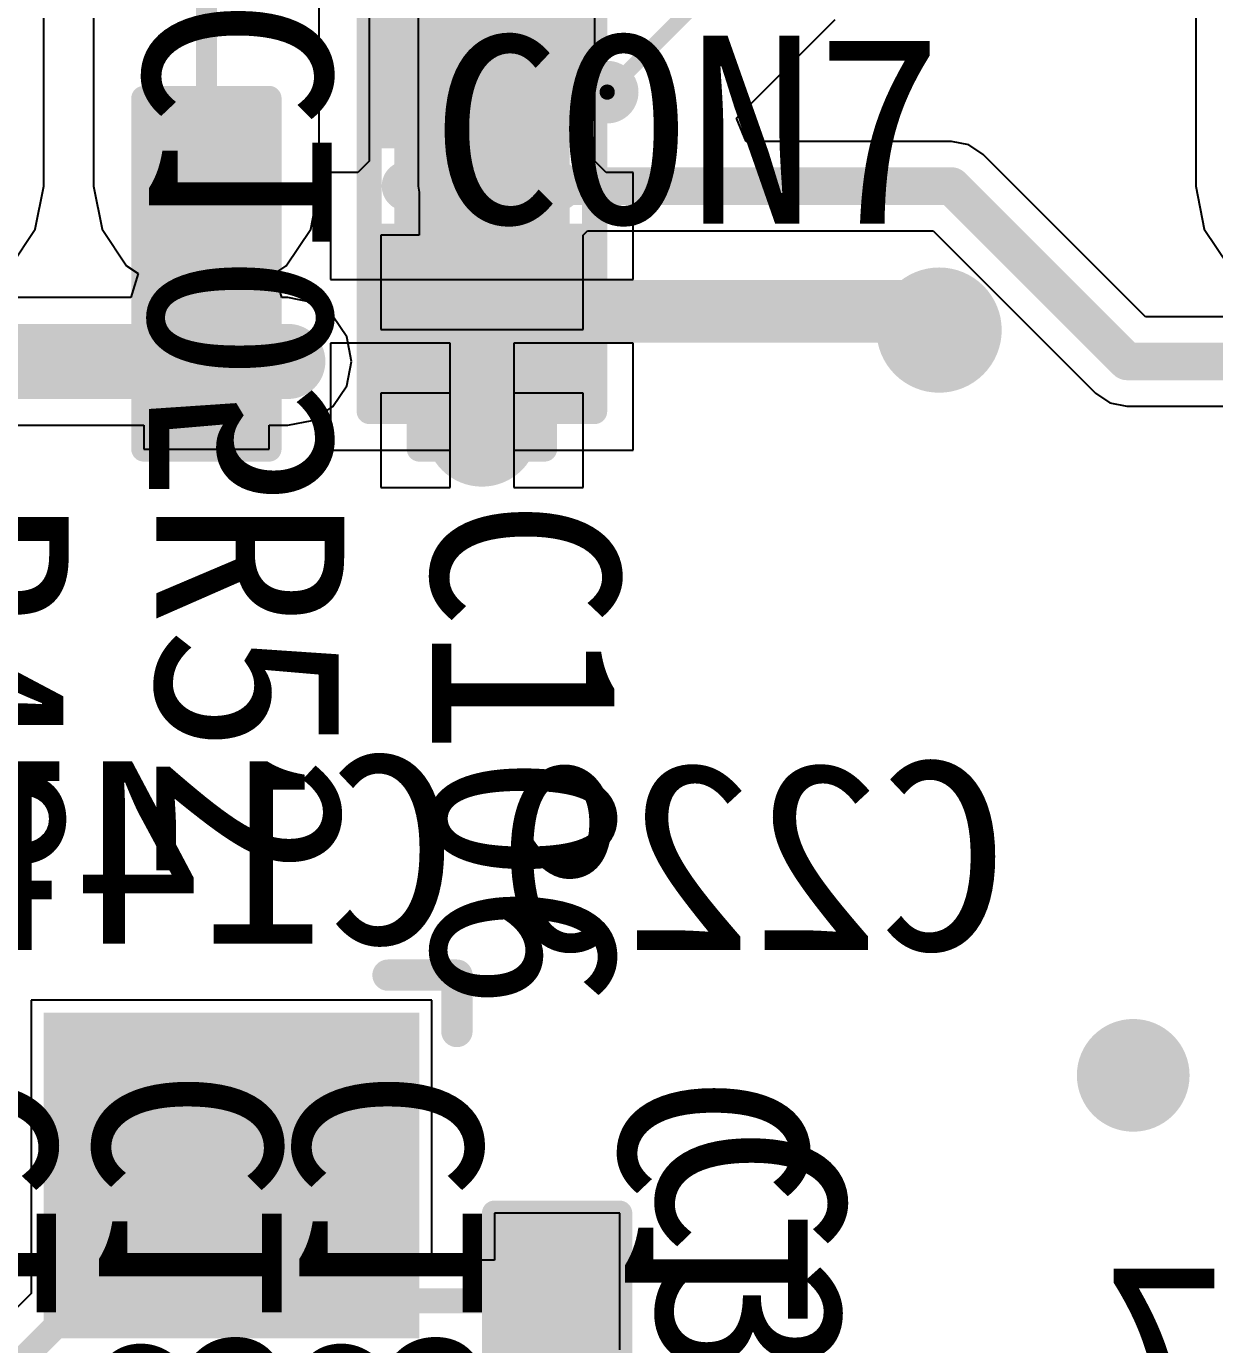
# Model space of a CAD drawing. Header units: millimetres. Extents: x 15 to 120, y 22 to 104.
# Drawn here: x 57.58 to 62.32, y 83.13 to 88.39 of the extents above; entities that cross this region are included whole.
import ezdxf

# ---------------------------------------------------------------- set-up
doc = ezdxf.new("R2010")
doc.units = ezdxf.units.MM
for name, color, linetype in [('BottomLayer', 5, 'Continuous'), ('BottomOverlay', 54, 'Continuous'), ('BottomPaste', 16, 'Continuous'), ('BottomSolder', 6, 'Continuous'), ('Mechanical13', 56, 'Continuous'), ('Mechanical15', 56, 'Continuous'), ('MultiLayer', 9, 'Continuous'), ('TopLayer', 1, 'Continuous'), ('TopOverlay', 2, 'Continuous'), ('TopPaste', 8, 'Continuous'), ('TopSolder', 216, 'Continuous')]:
    doc.layers.add(name, color=color, linetype=linetype)

msp = doc.modelspace()

# ---------------------------------------------------------------- linework, layer by layer
at = {"layer": 'BottomLayer'}
for p, q in [((58.95000656, 88.64997763999999), (58.95000656, 87.87469344)), ((59.85000476, 87.87469089999999), (59.85000476, 88.64997763999999)), ((58.95000401999999, 87.84998178), (58.90400208, 87.8039773)), ((58.95000656, 87.87469344), (58.95000401999999, 87.87469089999999)), ((58.95000401999999, 87.87469089999999), (58.95000656, 87.87468836)), ((58.95000656, 87.87468836), (58.95000401999999, 87.84998178)), ((59.85000476, 87.87468836), (59.85000729999999, 87.87469089999999)), ((59.85000729999999, 87.87469089999999), (59.85000476, 87.87469089999999)), ((59.85000729999999, 87.84998178), (59.85000476, 87.87468836)), ((59.89600924, 87.8039773), (59.85000729999999, 87.84998178)), ((58.90400208, 87.8039773), (58.79600636, 87.8039773)), ((58.79600636, 87.8039773), (58.79600636, 87.3769779)), ((60.00400496, 87.8039773), (59.89600924, 87.8039773)), ((60.00400496, 87.3769779), (60.00400496, 87.8039773)), ((58.79600636, 87.3769779), (60.00400496, 87.3769779)), ((59.27300566, 87.1229779), (58.79600636, 87.1229779)), ((58.79600636, 87.1229779), (58.79600636, 86.6959785)), ((59.27300566, 86.6959785), (59.27300566, 87.1229779)), ((60.00400496, 87.1229779), (59.52700565999999, 87.1229779)), ((59.52700565999999, 87.1229779), (59.52700565999999, 86.6959785)), ((60.00400496, 86.6959785), (60.00400496, 87.1229779)), ((58.79600636, 86.6959785), (59.27300566, 86.6959785)), ((59.52700565999999, 86.6959785), (60.00400496, 86.6959785))]:
    msp.add_line(p, q, dxfattribs=at)
for points, const_width in [([(59.40000058, 88.24998352), (59.40000058, 88.89999999999999)], 0.499999), ([(59.40000058, 88.24998352), (59.40000566, 88.24997843999999)], 0.2499995), ([(59.40000566, 87.24997789999999), (61.15002248, 87.24997789999999)], 0.2499995), ([(61.15002248, 87.24997789999999), (61.22500074, 87.17499964)], 0.2499995)]:
    msp.add_lwpolyline(points, dxfattribs=dict(at, const_width=const_width))
for points, const_width in [([(59.27500209999999, 88.24998352, 1), (59.52499906, 88.24998352, 1)], 0.2499995), ([(59.33750134, 88.24998352, 1), (59.46249982, 88.24998352, 1)], 0.12499848), ([(59.33750642, 88.24997843999999, 1), (59.4625049, 88.24997843999999, 1)], 0.12499848), ([(59.11250052, 87.4249966, 1), (59.237499, 87.4249966, 1)], 0.12499848), ([(59.56250215999999, 87.4249966, 1), (59.68750064, 87.4249966, 1)], 0.12499848), ([(61.10000226, 87.17499964, 1), (61.34999921999999, 87.17499964, 1)], 0.2499995), ([(59.33750642, 87.24997789999999, 1), (59.4625049, 87.24997789999999, 1)], 0.12499848), ([(61.08752324, 87.24997789999999, 1), (61.21252172, 87.24997789999999, 1)], 0.12499848), ([(61.08752324, 87.24997789999999, 1), (61.21252172, 87.24997789999999, 1)], 0.12499848), ([(61.1625015, 87.17499964, 1), (61.28749998, 87.17499964, 1)], 0.12499848), ([(59.11250052, 87.07499729999999, 1), (59.237499, 87.07499729999999, 1)], 0.12499848), ([(59.56250215999999, 87.07499729999999, 1), (59.68750064, 87.07499729999999, 1)], 0.12499848)]:
    msp.add_lwpolyline(points, format="xyb", close=True, dxfattribs=dict(at, const_width=const_width))
for points in [[(59.75000496, 88.54997784), (59.05000636, 88.54997784), (59.75000496, 87.94997903999999), (59.05000636, 87.94997903999999)], [(59.75000496, 87.5499773), (59.05000636, 87.5499773), (59.75000496, 86.9499785), (59.05000636, 86.9499785)]]:
    msp.add_solid(points, dxfattribs=at)
at = {"layer": 'BottomOverlay', "const_width": 0.1999996}
msp.add_lwpolyline([(59.10000625999999, 87.74997943999999), (59.70000506, 87.74997943999999)], dxfattribs=at)
at = {"layer": 'BottomOverlay', "const_width": 0.0999998}
for points in [[(59.05000636, 87.74997943999999, 1), (59.15000616, 87.74997943999999, 1)], [(59.65000516, 87.74997943999999, 1), (59.75000496, 87.74997943999999, 1)]]:
    msp.add_lwpolyline(points, format="xyb", close=True, dxfattribs=at)
at = {"layer": 'BottomPaste'}
for points in [[(59.75000496, 88.54997784), (59.05000636, 88.54997784), (59.75000496, 87.94997903999999), (59.05000636, 87.94997903999999)], [(59.75000496, 88.54997784), (59.05000636, 88.54997784), (59.75000496, 87.94997903999999), (59.05000636, 87.94997903999999)], [(59.75000496, 87.5499773), (59.05000636, 87.5499773), (59.75000496, 86.9499785), (59.05000636, 86.9499785)], [(59.75000496, 87.5499773), (59.05000636, 87.5499773), (59.75000496, 86.9499785), (59.05000636, 86.9499785)]]:
    msp.add_solid(points, dxfattribs=at)
at = {"layer": 'BottomSolder'}
for points in [[(59.80000485999999, 88.59997774), (59.00000645999999, 88.59997774), (59.80000485999999, 87.89997914), (59.00000645999999, 87.89997914)], [(59.80000485999999, 88.59997774), (59.00000645999999, 88.59997774), (59.80000485999999, 87.89997914), (59.00000645999999, 87.89997914)], [(59.80000485999999, 87.5999772), (59.00000645999999, 87.5999772), (59.80000485999999, 86.8999786), (59.00000645999999, 86.8999786)], [(59.80000485999999, 87.5999772), (59.00000645999999, 87.5999772), (59.80000485999999, 86.8999786), (59.00000645999999, 86.8999786)]]:
    msp.add_solid(points, dxfattribs=at)
at = {"layer": 'Mechanical13', "const_width": 0.0999998}
for points in [[(59.10000625999999, 88.29997834), (59.70000506, 88.29997834)], [(59.10000625999999, 87.199978), (59.10000625999999, 88.29997834)], [(59.70000506, 87.199978), (59.70000506, 88.29997834)], [(58.13499676, 87.08500235999999), (58.13499676, 87.7150011)], [(58.13499676, 87.7150011), (58.46499864, 87.7150011)], [(58.46499864, 87.08500235999999), (58.46499864, 87.7150011)], [(59.23499456, 87.71499347999999), (59.56499135999999, 87.71499347999999)], [(59.23499456, 87.08502268), (59.23499456, 87.71499347999999)], [(59.56499135999999, 87.08502268), (59.56499135999999, 87.71499347999999)], [(59.10000625999999, 87.199978), (59.70000506, 87.199978)], [(58.13499676, 87.08500235999999), (58.46499864, 87.08500235999999)], [(59.23499456, 87.08502268), (59.56499135999999, 87.08502268)], [(59.53499904, 83.26499984), (59.86500092, 83.26499984)], [(59.53499904, 82.6350011), (59.53499904, 83.26499984)], [(59.86500092, 82.6350011), (59.86500092, 83.26499984)]]:
    msp.add_lwpolyline(points, dxfattribs=at)
at = {"layer": 'Mechanical13', "const_width": 0.0499999}
for points in [[(59.07500758, 88.29997834, 1), (59.12500494, 88.29997834, 1)], [(59.07500758, 88.29997834, 1), (59.12500494, 88.29997834, 1)], [(59.67500638, 88.29997834, 1), (59.72500374, 88.29997834, 1)], [(59.67500638, 88.29997834, 1), (59.72500374, 88.29997834, 1)], [(58.10999808, 87.7150011, 1), (58.15999544, 87.7150011, 1)], [(58.10999808, 87.7150011, 1), (58.15999544, 87.7150011, 1)], [(58.43999995999999, 87.7150011, 1), (58.48999731999999, 87.7150011, 1)], [(58.43999995999999, 87.7150011, 1), (58.48999731999999, 87.7150011, 1)], [(59.20999587999999, 87.71499347999999, 1), (59.25999324, 87.71499347999999, 1)], [(59.20999587999999, 87.71499347999999, 1), (59.25999324, 87.71499347999999, 1)], [(59.53999268, 87.71499347999999, 1), (59.58999004, 87.71499347999999, 1)], [(59.53999268, 87.71499347999999, 1), (59.58999004, 87.71499347999999, 1)], [(59.07500758, 87.199978, 1), (59.12500494, 87.199978, 1)], [(59.07500758, 87.199978, 1), (59.12500494, 87.199978, 1)], [(59.67500638, 87.199978, 1), (59.72500374, 87.199978, 1)], [(59.67500638, 87.199978, 1), (59.72500374, 87.199978, 1)], [(58.10999808, 87.08500235999999, 1), (58.15999544, 87.08500235999999, 1)], [(58.10999808, 87.08500235999999, 1), (58.15999544, 87.08500235999999, 1)], [(58.43999995999999, 87.08500235999999, 1), (58.48999731999999, 87.08500235999999, 1)], [(58.43999995999999, 87.08500235999999, 1), (58.48999731999999, 87.08500235999999, 1)], [(59.20999587999999, 87.08502268, 1), (59.25999324, 87.08502268, 1)], [(59.20999587999999, 87.08502268, 1), (59.25999324, 87.08502268, 1)], [(59.53999268, 87.08502268, 1), (59.58999004, 87.08502268, 1)], [(59.53999268, 87.08502268, 1), (59.58999004, 87.08502268, 1)], [(59.51000036, 83.26499984, 1), (59.55999772, 83.26499984, 1)], [(59.51000036, 83.26499984, 1), (59.55999772, 83.26499984, 1)], [(59.84000224, 83.26499984, 1), (59.8899996, 83.26499984, 1)], [(59.84000224, 83.26499984, 1), (59.8899996, 83.26499984, 1)]]:
    msp.add_lwpolyline(points, format="xyb", close=True, dxfattribs=at)
at = {"layer": 'Mechanical15', "const_width": 0.0999998}
for points in [[(58.9500091, 86.8499787), (58.9500091, 88.64997763999999)], [(59.85000729999999, 86.8499787), (59.85000729999999, 88.64997763999999)], [(58.0499982, 86.70000186), (58.0499982, 88.1000016)], [(58.0499982, 88.1000016), (58.5499972, 88.1000016)], [(58.5499972, 86.70000186), (58.5499972, 88.1000016)], [(59.15000616, 88.10000667999999), (59.64997975999999, 88.10000667999999)], [(59.15000616, 86.70000947999999), (59.15000616, 88.10000667999999)], [(59.64997975999999, 86.70000947999999), (59.64997975999999, 88.10000667999999)], [(59.40000566, 87.44997749999999), (59.40000566, 88.04997884)], [(59.10000625999999, 87.74997943999999), (59.70000506, 87.74997943999999)], [(58.2999977, 87.23500206), (58.2999977, 87.5650014)], [(59.39999296, 87.23498427999999), (59.39999296, 87.56498108)], [(58.13499676, 87.40000046), (58.46499864, 87.40000046)], [(59.23499456, 87.39998268), (59.56499135999999, 87.39998268)], [(58.9500091, 86.8499787), (59.85000729999999, 86.8499787)], [(58.0499982, 86.70000186), (58.5499972, 86.70000186)], [(59.15000616, 86.70000947999999), (59.64997975999999, 86.70000947999999)], [(59.45000048, 83.65000033999999), (59.94999948, 83.65000033999999)], [(59.45000048, 82.25000059999999), (59.45000048, 83.65000033999999)], [(59.94999948, 82.25000059999999), (59.94999948, 83.65000033999999)], [(59.69999997999999, 82.78500079999999), (59.69999997999999, 83.11500013999999)]]:
    msp.add_lwpolyline(points, dxfattribs=at)
at = {"layer": 'Mechanical15', "const_width": 0.0499999}
for points in [[(58.02499951999999, 88.1000016, 1), (58.07499687999999, 88.1000016, 1)], [(58.02499951999999, 88.1000016, 1), (58.07499687999999, 88.1000016, 1)], [(58.52499852, 88.1000016, 1), (58.57499588, 88.1000016, 1)], [(58.52499852, 88.1000016, 1), (58.57499588, 88.1000016, 1)], [(59.12500747999999, 88.10000667999999, 1), (59.17500484, 88.10000667999999, 1)], [(59.12500747999999, 88.10000667999999, 1), (59.17500484, 88.10000667999999, 1)], [(59.62498108, 88.10000667999999, 1), (59.67497844, 88.10000667999999, 1)], [(59.62498108, 88.10000667999999, 1), (59.67497844, 88.10000667999999, 1)], [(59.37500697999999, 88.04997884, 1), (59.42500433999999, 88.04997884, 1)], [(59.07500758, 87.74997943999999, 1), (59.12500494, 87.74997943999999, 1)], [(59.67500638, 87.74997943999999, 1), (59.72500374, 87.74997943999999, 1)], [(58.27499902, 87.5650014, 1), (58.32499637999999, 87.5650014, 1)], [(59.37499428, 87.56498108, 1), (59.42499163999999, 87.56498108, 1)], [(59.37500697999999, 87.44997749999999, 1), (59.42500433999999, 87.44997749999999, 1)], [(58.10999808, 87.40000046, 1), (58.15999544, 87.40000046, 1)], [(58.43999995999999, 87.40000046, 1), (58.48999731999999, 87.40000046, 1)], [(59.20999587999999, 87.39998268, 1), (59.25999324, 87.39998268, 1)], [(59.53999268, 87.39998268, 1), (59.58999004, 87.39998268, 1)], [(58.27499902, 87.23500206, 1), (58.32499637999999, 87.23500206, 1)], [(59.37499428, 87.23498427999999, 1), (59.42499163999999, 87.23498427999999, 1)], [(58.92501042, 86.8499787, 1), (58.97500778, 86.8499787, 1)], [(58.92501042, 86.8499787, 1), (58.97500778, 86.8499787, 1)], [(59.82500862, 86.8499787, 1), (59.87500598, 86.8499787, 1)], [(59.82500862, 86.8499787, 1), (59.87500598, 86.8499787, 1)], [(58.02499951999999, 86.70000186, 1), (58.07499687999999, 86.70000186, 1)], [(58.02499951999999, 86.70000186, 1), (58.07499687999999, 86.70000186, 1)], [(58.52499852, 86.70000186, 1), (58.57499588, 86.70000186, 1)], [(58.52499852, 86.70000186, 1), (58.57499588, 86.70000186, 1)], [(59.12500747999999, 86.70000947999999, 1), (59.17500484, 86.70000947999999, 1)], [(59.12500747999999, 86.70000947999999, 1), (59.17500484, 86.70000947999999, 1)], [(59.62498108, 86.70000947999999, 1), (59.67497844, 86.70000947999999, 1)], [(59.62498108, 86.70000947999999, 1), (59.67497844, 86.70000947999999, 1)], [(59.4250018, 83.65000033999999, 1), (59.47499916, 83.65000033999999, 1)], [(59.4250018, 83.65000033999999, 1), (59.47499916, 83.65000033999999, 1)], [(59.9250008, 83.65000033999999, 1), (59.97499816, 83.65000033999999, 1)], [(59.9250008, 83.65000033999999, 1), (59.97499816, 83.65000033999999, 1)], [(59.6750013, 83.11500013999999, 1), (59.72499866, 83.11500013999999, 1)]]:
    msp.add_lwpolyline(points, format="xyb", close=True, dxfattribs=at)
at = {"layer": 'MultiLayer'}
for points, const_width in [([(59.83750034, 88.12500028, 1), (59.96249881999999, 88.12500028, 1)], 0.12499848), ([(59.33750134, 87.69999985999999, 1), (59.46249982, 87.69999985999999, 1)], 0.12499848), ([(59.11250052, 87.4249966, 1), (59.237499, 87.4249966, 1)], 0.12499848), ([(59.56250215999999, 87.4249966, 1), (59.68750064, 87.4249966, 1)], 0.12499848), ([(61.10000226, 87.17499964, 1), (61.34999921999999, 87.17499964, 1)], 0.2499995), ([(59.11250052, 87.07499729999999, 1), (59.237499, 87.07499729999999, 1)], 0.12499848), ([(59.56250215999999, 87.07499729999999, 1), (59.68750064, 87.07499729999999, 1)], 0.12499848), ([(58.56250162, 87.05000116, 1), (58.68750009999999, 87.05000116, 1)], 0.12499848), ([(59.33749372, 87.05002148, 1), (59.4624922, 87.05002148, 1)], 0.12499848), ([(59.28750144, 86.77500044, 1), (59.51249971999999, 86.77500044, 1)], 0.22499828), ([(61.88750132, 84.19999924, 1), (62.1124996, 84.19999924, 1)], 0.22499828)]:
    msp.add_lwpolyline(points, format="xyb", close=True, dxfattribs=dict(at, const_width=const_width))
at = {"layer": 'TopLayer'}
for p, q in [((57.65068479999999, 87.75002515999999), (57.65068479999999, 89.81998037999999)), ((62.24933447999999, 88.87026675999999), (62.24933447999999, 87.75003024)), ((57.84934328, 88.67500172), (57.84934328, 87.75001499999999)), ((58.7506572, 87.75000483999999), (58.7506572, 88.67500172)), ((59.14509633999999, 88.65150672), (59.14509633999999, 87.74999468)), ((60.41656192, 88.0208171), (60.8103686, 88.41462378)), ((60.45482955999999, 87.92842714), (60.41656192, 88.0208171)), ((61.27500318, 87.92842714), (60.45482955999999, 87.92842714)), ((61.343286, 87.91484575999999), (61.27500318, 87.92842714)), ((61.40117006, 87.87616664), (61.343286, 87.91484575999999)), ((62.04892847999999, 87.22840821999999), (61.40117006, 87.87616664)), ((57.61637956, 87.57756678), (57.65068479999999, 87.75002515999999)), ((57.84934328, 87.75001499999999), (57.84934074, 87.75000229999999)), ((57.84934074, 87.75000229999999), (57.88364598, 87.57754392)), ((58.71635196, 87.57754646), (58.7506572, 87.75000483999999)), ((59.14509633999999, 87.74999468), (59.14999346, 87.725377)), ((59.14999346, 87.725377), (59.14999346, 87.55402097999999)), ((62.24933447999999, 87.75003024), (62.24932939999999, 87.75000483999999)), ((62.24932939999999, 87.75000483999999), (62.28363464, 87.57754646)), ((57.51869116, 87.43136184), (57.61637956, 87.57756678)), ((57.88364598, 87.57754392), (57.98133438, 87.43133897999999)), ((58.61866355999999, 87.43134151999999), (58.71635196, 87.57754646)), ((59.80399266, 87.5540159), (59.82154913999999, 87.57157237999999)), ((59.82154913999999, 87.57157237999999), (61.20109679999999, 87.57157237999999)), ((61.20109679999999, 87.57157237999999), (61.84885522, 86.92381395999999)), ((62.28363464, 87.57754646), (62.38132304, 87.43134151999999)), ((59.14999346, 87.55402097999999), (58.99599326, 87.55402097999999)), ((58.99599326, 87.55402097999999), (58.99599326, 87.17702148)), ((59.80399266, 87.17702148), (59.80399266, 87.55401844)), ((59.80399266, 87.55401844), (59.80399266, 87.55401844)), ((59.80399266, 87.55401844), (59.80399266, 87.5540159)), ((57.98133438, 87.43133897999999), (58.02738204, 87.40057196)), ((58.57261336, 87.40057196), (58.61866102, 87.43133897999999)), ((58.61866102, 87.43133897999999), (58.61866355999999, 87.43134151999999)), ((58.61866102, 87.43133897999999), (58.61866102, 87.43133897999999)), ((58.02738204, 87.40057196), (57.99835492, 87.30487746)), ((58.60164047999999, 87.30487746), (58.57261336, 87.40057196)), ((57.99835492, 87.30487746), (57.50165029999999, 87.30487746)), ((58.62498054, 87.30487746), (58.60164047999999, 87.30487746)), ((58.72252416, 87.2854744), (58.62498054, 87.30487746)), ((58.80521894, 87.23021924), (58.72252416, 87.2854744)), ((58.8604741, 87.14752446), (58.80521894, 87.23021924)), ((62.44998686, 87.22840821999999), (62.04892847999999, 87.22840821999999)), ((58.87987716, 87.04998083999999), (58.8604741, 87.14752446)), ((58.99599326, 87.17702148), (59.80399266, 87.17702148)), ((58.8604741, 86.95243722), (58.87987716, 87.04998083999999)), ((58.80521894, 86.86974244), (58.8604741, 86.95243722)), ((59.27299296, 86.92302147999999), (58.99599326, 86.92302147999999)), ((58.99599326, 86.92302147999999), (58.99599326, 86.54602197999999)), ((59.27299296, 86.54602197999999), (59.27299296, 86.92302147999999)), ((59.80399266, 86.92302147999999), (59.52699295999999, 86.92302147999999)), ((59.52699295999999, 86.92302147999999), (59.52699295999999, 86.54602197999999)), ((59.80399266, 86.54602197999999), (59.80399266, 86.92302147999999)), ((61.84885522, 86.92381395999999), (61.90674181999999, 86.88513483999999)), ((61.90674181999999, 86.88513483999999), (61.9750221, 86.87155346)), ((58.72252416, 86.81448728), (58.80521894, 86.86974244)), ((61.9750221, 86.87155346), (62.44998686, 86.87155346)), ((57.45000194, 86.79508421999999), (58.0499982, 86.79508421999999)), ((58.0499982, 86.79508421999999), (58.0499982, 86.70000186)), ((58.5499972, 86.70000186), (58.5499972, 86.79508421999999)), ((58.5499972, 86.79508421999999), (58.62498054, 86.79508421999999)), ((58.62498054, 86.79508421999999), (58.72252416, 86.81448728)), ((58.0499982, 86.70000186), (58.5499972, 86.70000186)), ((58.99599326, 86.54602197999999), (59.27299296, 86.54602197999999)), ((59.52699295999999, 86.54602197999999), (59.80399266, 86.54602197999999)), ((59.20000098, 84.49999864), (57.60000418, 84.49999864)), ((57.60000418, 84.49999864), (57.60000418, 83.3296149)), ((59.20000098, 83.46235784), (59.20000098, 84.49999864)), ((59.94999948, 83.65000033999999), (59.45000048, 83.65000033999999)), ((59.45000048, 83.65000033999999), (59.45000048, 83.46235784)), ((59.94999948, 83.10399939999999), (59.94999948, 83.65000033999999)), ((59.45000048, 83.46235784), (59.20000098, 83.46235784)), ((57.60000418, 83.3296149), (57.24639045999999, 82.97600118))]:
    msp.add_line(p, q, dxfattribs=at)
for points, const_width in [([(59.39999296, 87.74999468), (59.39999296, 88.89999238)], 0.2999994), ([(59.89999958, 88.12500028), (60.49999584, 88.72499653999999)], 0.06100063999999999), ([(58.30000024, 87.75000483999999), (58.30000024, 88.67500172)], 0.08400033999999999), ([(58.2999977, 87.75000229999999), (58.30000024, 87.75000483999999)], 0.08400033999999999), ([(59.39999296, 87.74999468), (59.39999804, 87.74999976)], 0.1499997), ([(59.39999804, 87.74999976), (59.40000058, 87.74999976)], 0.1499997), ([(59.40000058, 87.74999976), (61.27500318, 87.74999976)], 0.1499997), ([(61.27500318, 87.74999976), (61.9750221, 87.04998083999999)], 0.1499997), ([(57.20000244, 87.04998083999999), (58.2999977, 87.04998083999999)], 0.2999994), ([(58.2999977, 87.04998083999999), (58.62498054, 87.04998083999999)], 0.2999994), ([(58.62498054, 87.04998083999999), (58.62500086, 87.05000116)], 0.1499997), ([(61.9750221, 87.04998083999999), (62.69998636, 87.04998083999999)], 0.1499997), ([(57.32500346, 82.82500325999999), (58.2999977, 83.79999749999999)], 0.0999998), ([(58.2999977, 83.79999749999999), (58.34999759999999, 83.7499976)], 0.0999998), ([(58.34999759999999, 83.7499976), (58.79999669999999, 83.2999985)], 0.0999998), ([(58.79999669999999, 83.2999985), (59.70000252, 83.2999985)], 0.0999998)]:
    msp.add_lwpolyline(points, dxfattribs=dict(at, const_width=const_width))
for points, const_width in [([(59.83750034, 88.12500028, 1), (59.96249881999999, 88.12500028, 1)], 0.12499848), ([(59.88474942, 88.12500028, 1), (59.91524974, 88.12500028, 1)], 0.03050032), ([(59.32499438, 87.74999468, 1), (59.47499154, 87.74999468, 1)], 0.1499997), ([(58.27899698, 87.75000229999999, 1), (58.32099842, 87.75000229999999, 1)], 0.0419989), ([(58.27899952, 87.75000483999999, 1), (58.32100096, 87.75000483999999, 1)], 0.0419989), ([(58.27899952, 87.75000483999999, 1), (58.32100096, 87.75000483999999, 1)], 0.0419989), ([(59.33750134, 87.69999985999999, 1), (59.46249982, 87.69999985999999, 1)], 0.12499848), ([(59.36249239999999, 87.74999468, 1), (59.43749352, 87.74999468, 1)], 0.07499858), ([(59.36249747999999, 87.74999976, 1), (59.4374986, 87.74999976, 1)], 0.07499858), ([(59.36249747999999, 87.74999976, 1), (59.4374986, 87.74999976, 1)], 0.07499858), ([(59.36250002, 87.74999976, 1), (59.43750113999999, 87.74999976, 1)], 0.07499858), ([(59.36250002, 87.74999976, 1), (59.43750113999999, 87.74999976, 1)], 0.07499858), ([(61.23750261999999, 87.74999976, 1), (61.31250374, 87.74999976, 1)], 0.07499858), ([(61.23750261999999, 87.74999976, 1), (61.31250374, 87.74999976, 1)], 0.07499858), ([(61.10000226, 87.17499964, 1), (61.34999921999999, 87.17499964, 1)], 0.2499995), ([(58.22499912, 87.04998083999999, 1), (58.37499628, 87.04998083999999, 1)], 0.1499997), ([(58.22499912, 87.04998083999999, 1), (58.37499628, 87.04998083999999, 1)], 0.1499997), ([(58.54998196, 87.04998083999999, 1), (58.69997911999999, 87.04998083999999, 1)], 0.1499997), ([(58.56250162, 87.05000116, 1), (58.68750009999999, 87.05000116, 1)], 0.12499848), ([(59.33749372, 87.05002148, 1), (59.4624922, 87.05002148, 1)], 0.12499848), ([(58.58747998, 87.04998083999999, 1), (58.66248109999999, 87.04998083999999, 1)], 0.07499858), ([(58.58750029999999, 87.05000116, 1), (58.66250142, 87.05000116, 1)], 0.07499858), ([(61.93752154, 87.04998083999999, 1), (62.01252265999999, 87.04998083999999, 1)], 0.07499858), ([(61.93752154, 87.04998083999999, 1), (62.01252265999999, 87.04998083999999, 1)], 0.07499858), ([(58.27499902, 83.79999749999999, 1), (58.32499637999999, 83.79999749999999, 1)], 0.0499999), ([(58.27499902, 83.79999749999999, 1), (58.32499637999999, 83.79999749999999, 1)], 0.0499999), ([(58.32499892, 83.7499976, 1), (58.37499628, 83.7499976, 1)], 0.0499999), ([(58.32499892, 83.7499976, 1), (58.37499628, 83.7499976, 1)], 0.0499999), ([(58.77499802, 83.2999985, 1), (58.82499538, 83.2999985, 1)], 0.0499999), ([(58.77499802, 83.2999985, 1), (58.82499538, 83.2999985, 1)], 0.0499999), ([(59.67500384, 83.2999985, 1), (59.72500119999999, 83.2999985, 1)], 0.0499999)]:
    msp.add_lwpolyline(points, format="xyb", close=True, dxfattribs=dict(at, const_width=const_width))
for points in [[(58.44999739999999, 88.00000179999999), (58.149998, 88.00000179999999), (58.44999739999999, 87.50000279999999), (58.149998, 87.50000279999999)], [(59.24999326, 87.49999518), (59.54999265999999, 87.49999518), (59.24999326, 87.99999418), (59.54999265999999, 87.99999418)], [(58.44999739999999, 87.30000066), (58.149998, 87.30000066), (58.44999739999999, 86.80000165999999), (58.149998, 86.80000165999999)], [(59.24999326, 86.80002198), (59.54999265999999, 86.80002198), (59.24999326, 87.30002098), (59.54999265999999, 87.30002098)], [(59.10000118, 84.39999884), (57.70000398, 84.39999884), (59.10000118, 83.20000123999999), (57.70000398, 83.20000123999999)], [(59.84999968, 83.55000054), (59.55000028, 83.55000054), (59.84999968, 83.05000154), (59.55000028, 83.05000154)]]:
    msp.add_solid(points, dxfattribs=at)
at = {"layer": 'TopOverlay', "const_width": 0.12500102}
for points in [[(59.02500259999999, 84.59999844), (59.30000331999999, 84.59999844)], [(59.30000331999999, 84.37500016), (59.30000331999999, 84.59999844)]]:
    msp.add_lwpolyline(points, dxfattribs=at)
at = {"layer": 'TopOverlay', "const_width": 0.06249924}
for points in [[(58.99375298, 84.59999844, 1), (59.05625222, 84.59999844, 1)], [(59.2687537, 84.59999844, 1), (59.33125294, 84.59999844, 1)], [(59.2687537, 84.59999844, 1), (59.33125294, 84.59999844, 1)], [(59.2687537, 84.37500016, 1), (59.33125294, 84.37500016, 1)]]:
    msp.add_lwpolyline(points, format="xyb", close=True, dxfattribs=at)
at = {"layer": 'TopPaste'}
for points in [[(58.44999739999999, 88.00000179999999), (58.149998, 88.00000179999999), (58.44999739999999, 87.50000279999999), (58.149998, 87.50000279999999)], [(58.44999739999999, 88.00000179999999), (58.149998, 88.00000179999999), (58.44999739999999, 87.50000279999999), (58.149998, 87.50000279999999)], [(59.24999326, 87.49999518), (59.54999265999999, 87.49999518), (59.24999326, 87.99999418), (59.54999265999999, 87.99999418)], [(59.24999326, 87.49999518), (59.54999265999999, 87.49999518), (59.24999326, 87.99999418), (59.54999265999999, 87.99999418)], [(58.44999739999999, 87.30000066), (58.149998, 87.30000066), (58.44999739999999, 86.80000165999999), (58.149998, 86.80000165999999)], [(58.44999739999999, 87.30000066), (58.149998, 87.30000066), (58.44999739999999, 86.80000165999999), (58.149998, 86.80000165999999)], [(59.24999326, 86.80002198), (59.54999265999999, 86.80002198), (59.24999326, 87.30002098), (59.54999265999999, 87.30002098)], [(59.24999326, 86.80002198), (59.54999265999999, 86.80002198), (59.24999326, 87.30002098), (59.54999265999999, 87.30002098)], [(59.10000118, 84.39999884), (57.70000398, 84.39999884), (59.10000118, 83.20000123999999), (57.70000398, 83.20000123999999)], [(59.10000118, 84.39999884), (57.70000398, 84.39999884), (59.10000118, 83.20000123999999), (57.70000398, 83.20000123999999)], [(59.84999968, 83.55000054), (59.55000028, 83.55000054), (59.84999968, 83.05000154), (59.55000028, 83.05000154)], [(59.84999968, 83.55000054), (59.55000028, 83.55000054), (59.84999968, 83.05000154), (59.55000028, 83.05000154)]]:
    msp.add_solid(points, dxfattribs=at)
at = {"layer": 'TopSolder'}
for points in [[(58.4999973, 88.0500017), (58.09999809999999, 88.0500017), (58.4999973, 87.4500029), (58.09999809999999, 87.4500029)], [(58.4999973, 88.0500017), (58.09999809999999, 88.0500017), (58.4999973, 87.4500029), (58.09999809999999, 87.4500029)], [(59.19999335999999, 87.44999528), (59.59999256, 87.44999528), (59.19999335999999, 88.04999407999999), (59.59999256, 88.04999407999999)], [(59.19999335999999, 87.44999528), (59.59999256, 87.44999528), (59.19999335999999, 88.04999407999999), (59.59999256, 88.04999407999999)], [(58.4999973, 87.35000056), (58.09999809999999, 87.35000056), (58.4999973, 86.75000175999999), (58.09999809999999, 86.75000175999999)], [(58.4999973, 87.35000056), (58.09999809999999, 87.35000056), (58.4999973, 86.75000175999999), (58.09999809999999, 86.75000175999999)], [(59.19999335999999, 86.75002208), (59.59999256, 86.75002208), (59.19999335999999, 87.35002087999999), (59.59999256, 87.35002087999999)], [(59.19999335999999, 86.75002208), (59.59999256, 86.75002208), (59.19999335999999, 87.35002087999999), (59.59999256, 87.35002087999999)], [(59.15000108, 84.44999874), (57.65000408, 84.44999874), (59.15000108, 83.15000133999999), (57.65000408, 83.15000133999999)], [(59.15000108, 84.44999874), (57.65000408, 84.44999874), (59.15000108, 83.15000133999999), (57.65000408, 83.15000133999999)], [(59.89999958, 83.60000044), (59.50000038, 83.60000044), (59.89999958, 83.00000164), (59.50000038, 83.00000164)], [(59.89999958, 83.60000044), (59.50000038, 83.60000044), (59.89999958, 83.00000164), (59.50000038, 83.00000164)]]:
    msp.add_solid(points, dxfattribs=at)

# ---------------------------------------------------------------- texts
at = {"layer": 'BottomOverlay', "text_generation_flag": 2}
for s, rotation, p in [('C105', 90, (58.80000178, 88.5000008)), ('C147', 360, (59.30000078, 84.72499945999999)), ('C229', 360, (61.50000146, 84.70000078)), ('C179', 90, (57.70000143999999, 84.22500045999999)), ('C184', 90, (58.59999964, 84.22500045999999)), ('C187', 90, (59.40000058, 84.22500045999999)), ('C159', 90, (60.70000052, 84.19999924)), ('R67', 360, (63.40000019999999, 82.69999969999999))]:
    msp.add_text(s, height=0.75000104, rotation=rotation, dxfattribs=at).set_placement(p)
at = {"layer": 'TopOverlay'}
for s, rotation, p in [('CON7', 360, (59.20000098, 87.60000006)), ('R48', 270, (57.0000003, 86.49999971999999)), ('R52', 270, (58.10000064, 86.49999971999999)), ('C106', 270, (59.20000098, 86.49999971999999)), ('X4', 360, (56.70000344, 84.69999824)), ('C303', 270, (60.10000426, 83.9999971))]:
    msp.add_text(s, height=0.75000104, rotation=rotation, dxfattribs=at).set_placement(p)

doc.saveas('drawing.dxf')
